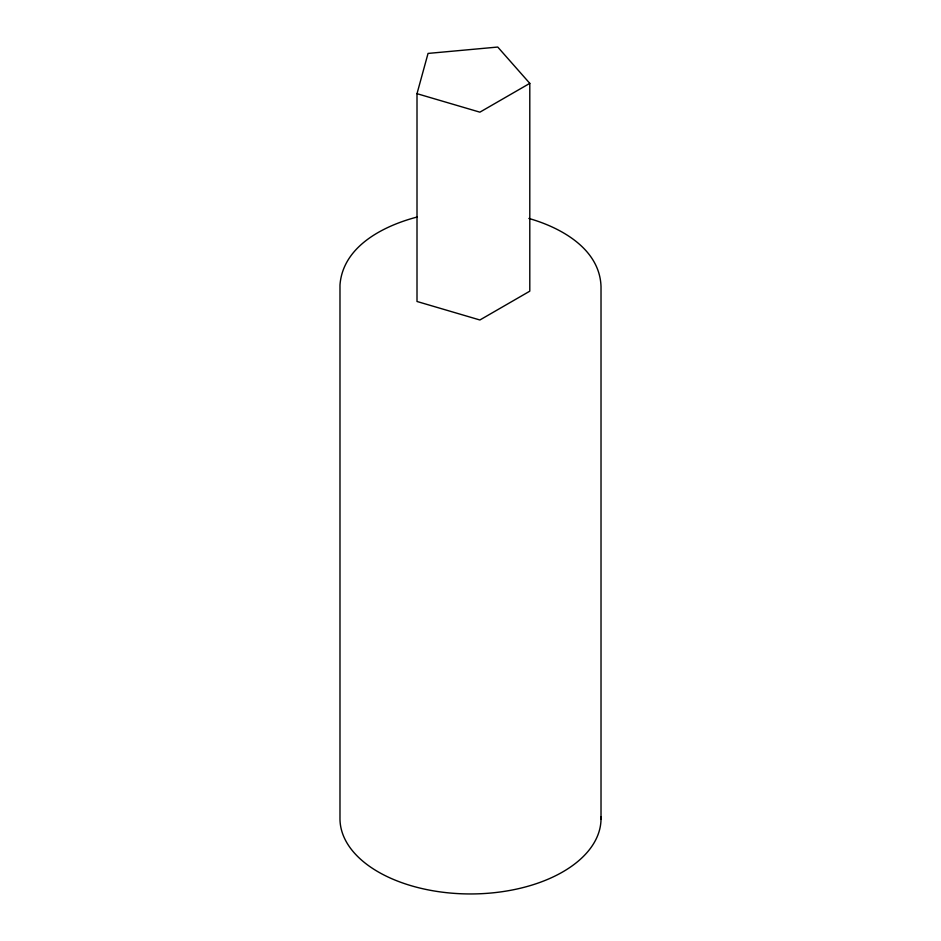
<?xml version="1.0" encoding="UTF-8"?>
<svg xmlns="http://www.w3.org/2000/svg" width="941" height="941" viewBox="0 0 941 941"><rect width="100%" height="100%" fill="white"/><g stroke="black" fill="none" stroke-linecap="round" stroke-linejoin="round"><path stroke-width="1.41" d="M417.004 93.677L428.049 53.425L497.754 47.05L529.795 83.361L529.795 291.169L479.886 319.987L417.004 301.485L417.004 93.677L479.886 112.167L529.795 83.361M417.31 216.983C383.893 225.664 342.912 246.107 339.983 284.958L339.983 817.811A130.517 75.351 0 0 0 471.406 893.95A130.517 75.351 0 0 0 600.981 816.764M528.866 218.453C560.977 227.546 599.782 248.906 601.017 286.534L601.017 819.388"/></g></svg>
